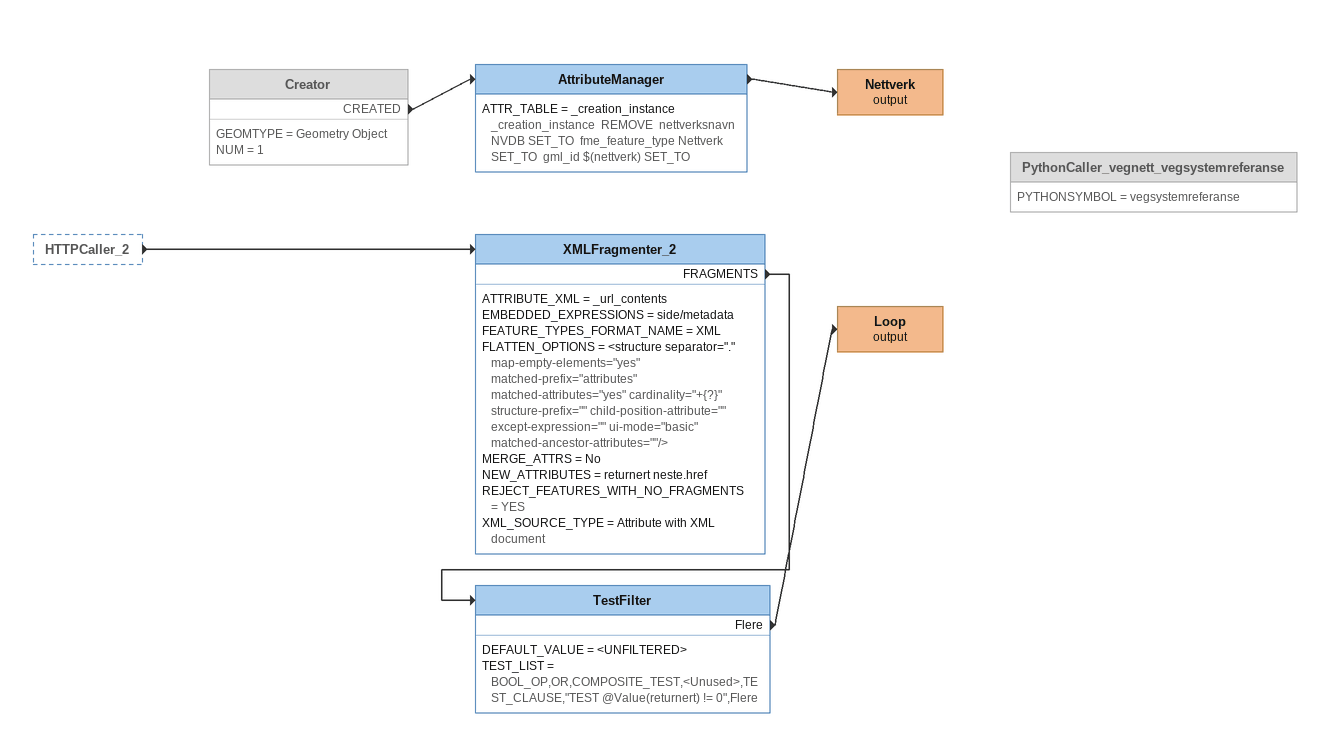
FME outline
HTTPCaller_2 [outside]
    -> XMLFragmenter_2
XMLFragmenter_2
    ATTRIBUTE_XML = _url_contents
    EMBEDDED_EXPRESSIONS = side/metadata
    FEATURE_TYPES_FORMAT_NAME = XML
    FLATTEN_OPTIONS = <structure separator="." map-empty-elements="yes" matched-prefix="attributes" matched-attributes="yes" cardinality="+{?}" structure-prefix="" child-position-attribute="" except-expression="" ui-mode="basic" matched-ancestor-attributes=""/>
    MERGE_ATTRS = No
    NEW_ATTRIBUTES = returnert neste.href
    REJECT_FEATURES_WITH_NO_FRAGMENTS = YES
    XML_SOURCE_TYPE = Attribute with XML document
    FRAGMENTS -> TestFilter
TestFilter
    DEFAULT_VALUE = <UNFILTERED>
    TEST_LIST = BOOL_OP,OR,COMPOSITE_TEST,<Unused>,TEST_CLAUSE,"TEST @Value(returnert) != 0",Flere
    Flere -> Loop (output)
Loop (output)
Creator [off]
    GEOMTYPE = Geometry Object
    NUM = 1
    CREATED -> AttributeManager
AttributeManager
    ATTR_TABLE = _creation_instance _creation_instance  REMOVE  nettverksnavn NVDB SET_TO  fme_feature_type Nettverk SET_TO  gml_id $(nettverk) SET_TO
    -> Nettverk (output)
Nettverk (output)
PythonCaller_vegnett_vegsystemreferanse [off]
    PYTHONSYMBOL = vegsystemreferanse
